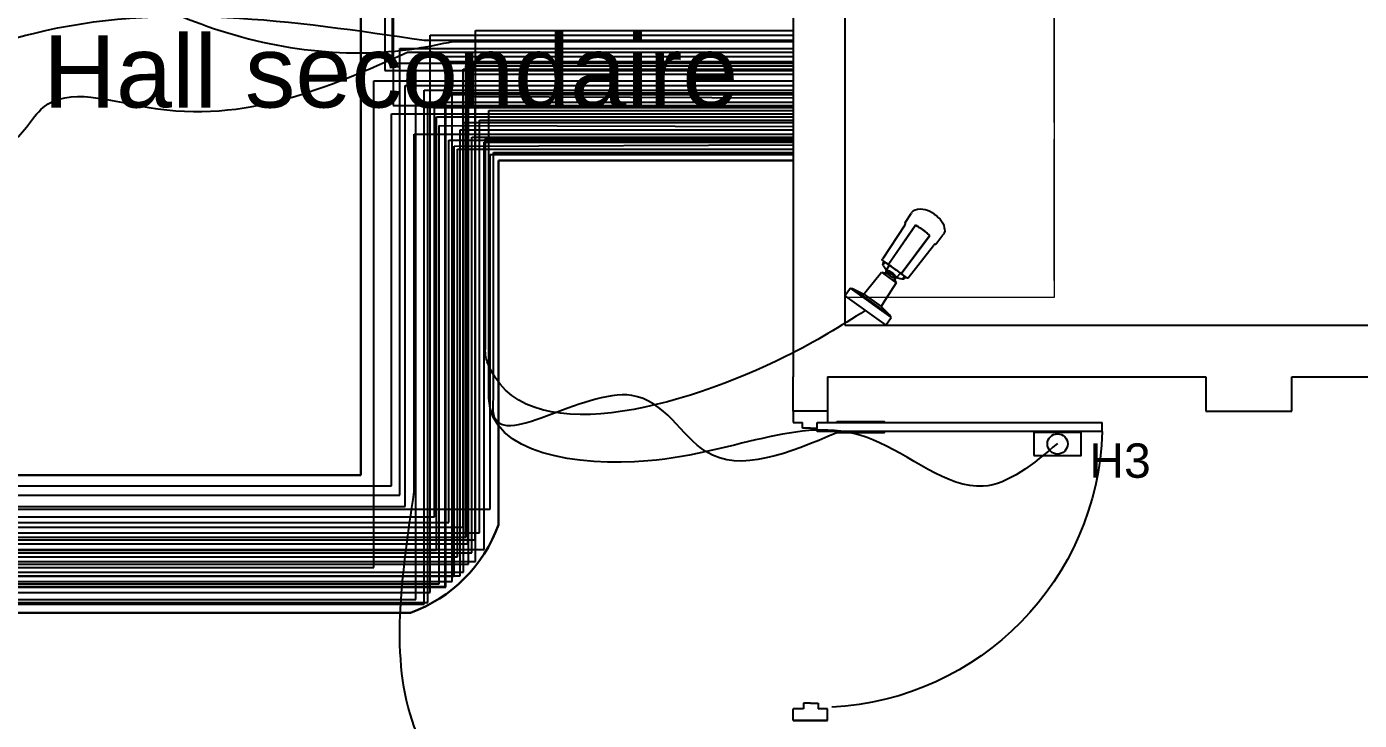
# Model space of a CAD drawing. Header units: metres. Extents: x 131 to 1703, y 190 to 2058.
# Drawn here: x 1482.976 to 1486.852, y 1993.355 to 1995.374 of the extents above; entities that cross this region are included whole.
import ezdxf

# ---------------------------------------------------------------- set-up
doc = ezdxf.new("R2010")
doc.units = ezdxf.units.M
for name, color, linetype in [('Cables des caméras IP', 3, 'Continuous'), ('Cables Lecteur de badge et autres', 7, 'Continuous'), ("Cables Point D'access", 7, 'Continuous'), ('Cables RJ45', 7, 'Continuous'), ('Caméras IP', 7, 'Continuous'), ('Lecteur de Badge & autres', 7, 'Continuous'), ('Mobilier', 7, 'Continuous'), ('Murs', 7, 'Continuous'), ('Noms Locaux', 7, 'Continuous'), ('Portes', 7, 'Continuous')]:
    doc.layers.add(name, color=color, linetype=linetype)
doc.layers.add('Chemin de cable', color=7, linetype='Continuous', lineweight=30)
doc.styles.get("Standard").update_dxf_attribs({"font": 'arial.ttf'})

# ---------------------------------------------------------------- blocks, each defined once
blk = doc.blocks.new("Amoire serveur vue d'en haut")
at = {"layer": 'Mobilier', "lineweight": 9}
for points in [[(1466.7934, 1994.5963), (1466.6101, 1994.5963), (1466.6101, 1995.1496), (1466.7934, 1995.1496)], [(1466.7934, 1995.0113), (1466.7934, 1995.1346)], [(1466.7934, 1995.0113), (1466.7934, 1995.1346)], [(1466.7934, 1994.7496), (1466.7934, 1994.9963)], [(1466.7934, 1994.6113), (1466.7934, 1994.7346)], [(1466.7934, 1994.6113), (1466.7934, 1994.7346)]]:
    blk.add_lwpolyline(points, close=True, dxfattribs=at)
blk.add_lwpolyline([(1466.7934, 1994.9963), (1466.7934, 1994.7496)], dxfattribs=at)
blk = doc.blocks.new('Cadre de porte')
at = {"layer": 'Portes'}
for p, q in [((1475.4108, 2002.3926), (1475.4608, 2002.3926)), ((1475.4108, 2002.3926), (1475.4108, 2002.2426)), ((1475.4608, 2002.3476), (1475.4608, 2002.3926)), ((1475.4858, 2002.3476), (1475.4608, 2002.3476)), ((1475.4858, 2002.3176), (1475.4858, 2002.3476)), ((1475.4608, 2002.2426), (1475.4608, 2002.2835)), ((1475.4608, 2002.2426), (1475.4608, 2002.2835)), ((1475.4858, 2002.2835), (1475.4608, 2002.2835)), ((1475.4858, 2002.3176), (1475.4858, 2002.2835)), ((1475.4108, 2002.2426), (1475.4608, 2002.2426))]:
    blk.add_line(p, q, dxfattribs=at)
blk = doc.blocks.new('Battant de porte')
at = {"layer": 'Portes'}
for p, q in [((1476.0711, 2003.4622), (1476.0962, 2003.4622)), ((1476.0711, 2003.4615), (1476.0711, 2003.4622)), ((1476.0711, 2003.4615), (1476.0711, 2002.6615)), ((1476.0962, 2003.4615), (1476.0962, 2003.4622)), ((1476.0962, 2002.6615), (1476.0962, 2003.4615)), ((1476.0711, 2002.6615), (1476.0962, 2002.6615))]:
    blk.add_line(p, q, dxfattribs=at)
blk.add_arc((1476.0962, 2002.6615), 0.801, 91.7926, 177.0715, dxfattribs=at)
blk = doc.blocks.new('Bouton de porte de sortie')
at = {"layer": 'Lecteur de Badge & autres'}
h = blk.add_hatch(dxfattribs=at)
h.set_pattern_fill('ANGLE', color=1)
h.set_pattern_definition([(0, (0, 0), (0, 6.985), [5.08, -1.905]), (90, (0, 0), (-6.985, 4e-16), [5.08, -1.905])])
h.paths.add_polyline_path([(1479.9339, 1987.402, 1), (1479.9929, 1987.402, 1)])
at = {"layer": 'Lecteur de Badge & autres', "color": 1}
blk.add_lwpolyline([(1479.8947, 1987.3683), (1480.032, 1987.3683), (1480.032, 1987.4357), (1479.8947, 1987.4357)], close=True, dxfattribs=at)
blk.add_circle((1479.9634, 1987.402), 0.0295, dxfattribs=at)
blk = doc.blocks.new('Axis Thermal Network Camera pl')
at = {"layer": 'Caméras IP', "color": 3}
for p, q in [((5.83, 11.45), (5.83, 10.38)), ((11.6, 11.45), (5.83, 11.45)), ((11.6, 11.45), (11.6, 10.38)), ((5.84, 10.38), (5.83, 10.38)), ((5.84, 10.38), (6.06, 10.25)), ((11.6, 10.38), (5.84, 10.38)), ((6.06, 10.25), (6.05, 10.25)), ((6.07, 10.25), (6.06, 10.25)), ((6.07, 10.25), (6.09, 10.25)), ((6.07, 10.25), (7.49, 10.03)), ((6.09, 10.25), (6.09, 10.25)), ((11.31, 10.25), (6.09, 10.25)), ((7.51, 10.03), (7.49, 10.03)), ((7.52, 9.58), (7.51, 10.03)), ((9.93, 10.03), (7.51, 10.03)), ((7.69, 6.81), (7.52, 9.58)), ((9.92, 9.58), (9.75, 6.81)), ((9.93, 10.03), (9.92, 9.58)), ((9.93, 10.03), (9.94, 10.03)), ((11.37, 10.25), (9.94, 10.03)), ((11.32, 10.25), (11.31, 10.25)), ((11.37, 10.25), (11.32, 10.25)), ((11.37, 10.25), (11.38, 10.25)), ((11.6, 10.38), (11.38, 10.25)), ((11.39, 10.25), (11.38, 10.25)), ((11.6, 10.38), (11.6, 10.38)), ((7.62, 6.15), (7.42, 6.07)), ((7.86, 6.22), (7.62, 6.15)), ((8.21, 6.57), (7.69, 6.81)), ((9.75, 6.81), (7.69, 6.81)), ((7.86, 6.22), (8, 6.24)), ((7.94, 5.71), (8, 6.24)), ((8, 6.24), (8.01, 6.39)), ((8.02, 6.43), (8.01, 6.39)), ((8.01, 6.39), (8.02, 6.36)), ((8.04, 6.46), (8.02, 6.43)), ((8.02, 6.36), (8.04, 6.33)), ((8.07, 6.49), (8.04, 6.46)), ((8.04, 6.33), (8.07, 6.3)), ((8.11, 6.51), (8.07, 6.49)), ((8.07, 6.3), (8.11, 6.27)), ((8.16, 6.54), (8.11, 6.51)), ((8.11, 6.27), (8.16, 6.25)), ((8.13, 6.48), (8.12, 6.46)), ((8.12, 6.46), (8.13, 6.43)), ((8.14, 6.51), (8.13, 6.48)), ((8.13, 6.43), (8.14, 6.4)), ((8.17, 6.53), (8.14, 6.51)), ((8.14, 6.4), (8.17, 6.38)), ((8.16, 6.54), (8.21, 6.57)), ((8.16, 6.25), (8.22, 6.22)), ((8.2, 6.56), (8.17, 6.53)), ((8.17, 6.38), (8.2, 6.35)), ((8.21, 6.57), (8.2, 6.56)), ((8.2, 6.35), (8.24, 6.33)), ((8.25, 6.55), (8.21, 6.57)), ((8.22, 6.22), (8.29, 6.2)), ((8.24, 6.33), (8.3, 6.31)), ((8.25, 6.55), (8.29, 6.55)), ((8.29, 6.46), (8.29, 6.55)), ((8.29, 6.55), (9.14, 6.55)), ((8.3, 6.44), (8.29, 6.46)), ((8.29, 6.2), (8.37, 6.18)), ((8.31, 6.42), (8.3, 6.44)), ((8.3, 6.31), (8.35, 6.29)), ((8.33, 6.4), (8.31, 6.42)), ((8.35, 6.38), (8.33, 6.4)), ((8.38, 6.37), (8.35, 6.38)), ((8.35, 6.29), (8.42, 6.28)), ((8.37, 6.18), (8.45, 6.17)), ((8.42, 6.35), (8.38, 6.37)), ((8.46, 6.34), (8.42, 6.35)), ((8.42, 6.28), (8.49, 6.27)), ((8.45, 6.17), (8.54, 6.16)), ((8.51, 6.33), (8.46, 6.34)), ((8.49, 6.27), (8.56, 6.26)), ((8.56, 6.32), (8.51, 6.33)), ((8.54, 6.16), (8.63, 6.15)), ((8.61, 6.32), (8.56, 6.32)), ((8.56, 6.26), (8.64, 6.25)), ((8.66, 6.31), (8.61, 6.32)), ((8.63, 6.15), (8.72, 6.15)), ((8.64, 6.25), (8.72, 6.25)), ((8.72, 6.31), (8.66, 6.31)), ((8.77, 6.31), (8.72, 6.31)), ((8.72, 6.25), (8.8, 6.25)), ((8.72, 6.15), (8.81, 6.15)), ((8.83, 6.32), (8.77, 6.31)), ((8.8, 6.25), (8.87, 6.26)), ((8.81, 6.15), (8.9, 6.16)), ((8.88, 6.32), (8.83, 6.32)), ((8.87, 6.26), (8.95, 6.27)), ((8.93, 6.33), (8.88, 6.32)), ((8.9, 6.16), (8.99, 6.17)), ((8.98, 6.34), (8.93, 6.33)), ((8.95, 6.27), (9.02, 6.28)), ((9.02, 6.35), (8.98, 6.34)), ((8.99, 6.17), (9.07, 6.18)), ((9.06, 6.37), (9.02, 6.35)), ((9.02, 6.28), (9.08, 6.29)), ((9.09, 6.38), (9.06, 6.37)), ((9.07, 6.18), (9.15, 6.2)), ((9.08, 6.29), (9.14, 6.31)), ((9.11, 6.4), (9.09, 6.38)), ((9.13, 6.42), (9.11, 6.4)), ((9.14, 6.44), (9.13, 6.42)), ((9.14, 6.46), (9.14, 6.55)), ((9.18, 6.55), (9.14, 6.55)), ((9.14, 6.46), (9.14, 6.44)), ((9.14, 6.31), (9.19, 6.33)), ((9.15, 6.2), (9.22, 6.22)), ((9.18, 6.55), (9.23, 6.57)), ((9.19, 6.33), (9.24, 6.35)), ((9.22, 6.22), (9.28, 6.25)), ((9.75, 6.81), (9.23, 6.57)), ((9.28, 6.54), (9.23, 6.57)), ((9.24, 6.56), (9.23, 6.57)), ((9.27, 6.53), (9.24, 6.56)), ((9.24, 6.35), (9.27, 6.38)), ((9.3, 6.51), (9.27, 6.53)), ((9.27, 6.38), (9.3, 6.4)), ((9.33, 6.51), (9.28, 6.54)), ((9.28, 6.25), (9.33, 6.27)), ((9.31, 6.48), (9.3, 6.51)), ((9.3, 6.4), (9.31, 6.43)), ((9.32, 6.46), (9.31, 6.48)), ((9.31, 6.43), (9.32, 6.46)), ((9.37, 6.49), (9.33, 6.51)), ((9.33, 6.27), (9.37, 6.3)), ((9.4, 6.46), (9.37, 6.49)), ((9.37, 6.3), (9.4, 6.33)), ((9.42, 6.43), (9.4, 6.46)), ((9.4, 6.33), (9.42, 6.36)), ((9.43, 6.39), (9.42, 6.43)), ((9.42, 6.36), (9.43, 6.39)), ((9.44, 6.24), (9.43, 6.39)), ((9.5, 5.71), (9.44, 6.24)), ((9.55, 6.22), (9.44, 6.24)), ((9.57, 6.22), (9.55, 6.22)), ((9.82, 6.15), (9.57, 6.22)), ((10.02, 6.07), (9.82, 6.15)), ((6.9, 5.54), (6.71, 0.85)), ((6.9, 5.59), (6.91, 5.6)), ((6.9, 5.59), (6.9, 5.59)), ((6.9, 5.58), (6.9, 5.59)), ((6.9, 5.56), (6.9, 5.58)), ((6.9, 5.54), (6.9, 5.56)), ((6.91, 5.61), (6.92, 5.62)), ((6.91, 5.6), (6.91, 5.61)), ((6.92, 5.62), (6.92, 5.63)), ((6.92, 5.63), (6.93, 5.63)), ((6.93, 5.63), (6.94, 5.64)), ((6.94, 5.64), (6.94, 5.64)), ((6.94, 5.64), (7.03, 5.64)), ((6.94, 5.64), (7.07, 5.63)), ((7.16, 5.63), (7.03, 5.64)), ((7.07, 5.63), (7.22, 5.63)), ((7.21, 5.63), (7.16, 5.63)), ((7.22, 5.88), (7.21, 5.63)), ((7.31, 5.63), (7.21, 5.63)), ((7.23, 5.93), (7.22, 5.92)), ((7.22, 5.92), (7.22, 5.9)), ((7.22, 5.9), (7.22, 5.88)), ((7.22, 5.63), (7.4, 5.63)), ((7.24, 5.95), (7.23, 5.93)), ((7.25, 5.96), (7.24, 5.95)), ((7.27, 5.97), (7.25, 5.96)), ((7.39, 6.05), (7.27, 5.97)), ((7.28, 5.98), (7.27, 5.97)), ((7.3, 5.98), (7.28, 5.98)), ((7.32, 5.99), (7.3, 5.98)), ((7.32, 5.63), (7.31, 5.63)), ((7.34, 5.98), (7.32, 5.99)), ((7.34, 5.98), (7.32, 5.63)), ((7.34, 5.63), (7.32, 5.63)), ((7.34, 5.63), (7.34, 5.98)), ((7.49, 5.63), (7.34, 5.63)), ((7.42, 6.07), (7.39, 6.05)), ((7.4, 5.63), (7.6, 5.62)), ((7.69, 5.62), (7.49, 5.63)), ((7.6, 5.62), (7.82, 5.62)), ((7.82, 5.62), (7.69, 5.62)), ((7.82, 5.62), (7.73, 0.16)), ((7.84, 5.62), (7.76, 0.18)), ((7.84, 5.62), (7.82, 5.62)), ((7.84, 5.62), (7.9, 5.62)), ((7.9, 5.62), (7.92, 5.62)), ((7.92, 5.62), (7.99, 5.62)), ((7.94, 5.71), (7.95, 5.68)), ((7.95, 5.68), (7.97, 5.64)), ((7.97, 5.64), (7.99, 5.62)), ((7.99, 5.62), (8.23, 5.62)), ((7.99, 5.62), (8, 5.62)), ((8, 5.62), (8.17, 5.62)), ((8.17, 5.62), (8.35, 5.62)), ((8.23, 5.62), (8.55, 5.62)), ((8.35, 5.62), (8.54, 5.62)), ((8.54, 5.62), (8.72, 5.62)), ((8.55, 5.62), (8.88, 5.62)), ((8.72, 5.62), (8.9, 5.62)), ((8.88, 5.62), (9.21, 5.62)), ((8.9, 5.62), (9.09, 5.62)), ((9.09, 5.62), (9.27, 5.62)), ((9.21, 5.62), (9.45, 5.62)), ((9.27, 5.62), (9.44, 5.62)), ((9.44, 5.62), (9.52, 5.62)), ((9.45, 5.62), (9.47, 5.64)), ((9.45, 5.62), (9.52, 5.62)), ((9.47, 5.64), (9.49, 5.68)), ((9.49, 5.68), (9.5, 5.71)), ((9.52, 5.62), (9.54, 5.62)), ((9.54, 5.62), (9.61, 5.62)), ((9.61, 5.62), (9.62, 5.62)), ((9.69, 0.18), (9.61, 5.62)), ((9.71, 0.16), (9.62, 5.62)), ((9.62, 5.62), (9.84, 5.62)), ((9.75, 5.62), (9.62, 5.62)), ((9.95, 5.63), (9.75, 5.62)), ((9.84, 5.62), (10.04, 5.63)), ((9.95, 5.63), (10.1, 5.63)), ((10.02, 6.07), (10.04, 6.05)), ((10.04, 6.05), (10.17, 5.97)), ((10.04, 5.63), (10.21, 5.63)), ((10.12, 5.99), (10.1, 5.98)), ((10.1, 5.98), (10.12, 5.63)), ((10.1, 5.63), (10.1, 5.98)), ((10.1, 5.63), (10.12, 5.63)), ((10.14, 5.98), (10.12, 5.99)), ((10.12, 5.63), (10.23, 5.63)), ((10.16, 5.98), (10.14, 5.98)), ((10.17, 5.97), (10.16, 5.98)), ((10.19, 5.96), (10.17, 5.97)), ((10.2, 5.95), (10.19, 5.96)), ((10.21, 5.93), (10.2, 5.95)), ((10.21, 5.92), (10.21, 5.93)), ((10.22, 5.9), (10.21, 5.92)), ((10.21, 5.63), (10.37, 5.63)), ((10.22, 5.88), (10.22, 5.9)), ((10.23, 5.63), (10.22, 5.88)), ((10.23, 5.63), (10.28, 5.63)), ((10.34, 5.64), (10.28, 5.63)), ((10.41, 5.64), (10.34, 5.64)), ((10.37, 5.63), (10.41, 5.64)), ((10.41, 5.64), (10.49, 5.64)), ((10.41, 5.64), (10.49, 5.64)), ((10.49, 5.64), (10.5, 5.64)), ((10.5, 5.64), (10.51, 5.63)), ((10.51, 5.63), (10.52, 5.63)), ((10.52, 5.63), (10.52, 5.62)), ((10.52, 5.62), (10.53, 5.61)), ((10.53, 5.61), (10.53, 5.6)), ((10.53, 5.6), (10.54, 5.59)), ((10.54, 5.59), (10.54, 5.58)), ((10.54, 5.56), (10.54, 5.58)), ((10.54, 5.56), (10.54, 5.54)), ((10.73, 0.85), (10.54, 5.54)), ((6.57, 0.55), (6.52, -0.76)), ((6.57, 0.62), (6.58, 0.64)), ((6.57, 0.61), (6.57, 0.62)), ((6.57, 0.6), (6.57, 0.61)), ((6.57, 0.59), (6.57, 0.6)), ((6.57, 0.57), (6.57, 0.59)), ((6.57, 0.55), (6.57, 0.57)), ((6.57, 0.55), (6.57, 0.55)), ((6.58, 0.64), (6.59, 0.65)), ((6.58, 0.64), (6.58, 0.64)), ((6.59, 0.65), (6.59, 0.65)), ((6.66, 0.65), (6.59, 0.65)), ((6.6, 0.64), (6.59, 0.65)), ((6.59, 0.65), (6.59, 0.65)), ((6.6, 0.64), (6.61, 0.63)), ((6.61, 0.63), (6.62, 0.63)), ((6.62, 0.63), (6.64, 0.63)), ((6.64, 0.63), (6.65, 0.64)), ((6.65, 0.64), (6.66, 0.65)), ((6.66, 0.66), (6.68, 0.68)), ((6.66, 0.65), (6.66, 0.66)), ((6.68, 0.68), (6.69, 0.72)), ((6.69, 0.72), (6.7, 0.75)), ((6.7, 0.8), (6.71, 0.85)), ((6.7, 0.75), (6.7, 0.8)), ((7.73, 0.16), (7.76, 0.18)), ((7.73, 0.16), (8.11, 0.11)), ((7.94, 0.15), (7.76, 0.18)), ((8.12, 0.12), (7.94, 0.15)), ((8.11, 0.11), (8.51, 0.08)), ((8.32, 0.11), (8.12, 0.12)), ((8.52, 0.09), (8.32, 0.11)), ((8.51, 0.08), (8.92, 0.08)), ((8.72, 0.09), (8.52, 0.09)), ((8.92, 0.09), (8.72, 0.09)), ((8.92, 0.08), (9.33, 0.11)), ((9.12, 0.1), (8.92, 0.09)), ((9.32, 0.12), (9.12, 0.1)), ((9.51, 0.15), (9.32, 0.12)), ((9.33, 0.11), (9.71, 0.16)), ((9.69, 0.18), (9.51, 0.15)), ((9.69, 0.18), (9.71, 0.16)), ((10.73, 0.85), (10.74, 0.8)), ((10.74, 0.8), (10.74, 0.75)), ((10.74, 0.75), (10.75, 0.72)), ((10.75, 0.72), (10.76, 0.68)), ((10.76, 0.68), (10.77, 0.66)), ((10.77, 0.66), (10.78, 0.65)), ((10.78, 0.65), (10.85, 0.65)), ((10.78, 0.65), (10.79, 0.64)), ((10.79, 0.64), (10.8, 0.63)), ((10.8, 0.63), (10.81, 0.63)), ((10.81, 0.63), (10.83, 0.63)), ((10.83, 0.63), (10.84, 0.64)), ((10.84, 0.65), (10.85, 0.65)), ((10.84, 0.64), (10.84, 0.65)), ((10.85, 0.65), (10.85, 0.65)), ((10.85, 0.65), (10.86, 0.64)), ((10.86, 0.64), (10.86, 0.64)), ((10.86, 0.64), (10.86, 0.62)), ((10.86, 0.62), (10.87, 0.61)), ((10.87, 0.61), (10.87, 0.59)), ((10.87, 0.59), (10.87, 0.57)), ((10.87, 0.57), (10.87, 0.55)), ((10.87, 0.55), (10.92, -0.64)), ((6.52, -0.79), (6.52, -0.76)), ((6.52, -0.82), (6.52, -0.79)), ((6.52, -0.86), (6.52, -0.82)), ((6.52, -0.89), (6.52, -0.86)), ((6.52, -0.92), (6.52, -0.89)), ((6.52, -0.96), (6.52, -0.92)), ((6.53, -0.98), (6.52, -0.96)), ((6.53, -0.99), (6.53, -0.98)), ((6.53, -1.01), (6.53, -0.99)), ((6.54, -1.04), (6.53, -1.01)), ((6.54, -1.05), (6.54, -1.04)), ((6.54, -1.06), (6.54, -1.05)), ((6.62, -1.24), (6.54, -1.06)), ((6.75, -1.41), (6.62, -1.24)), ((6.9, -1.56), (6.75, -1.41)), ((10.63, -1.47), (10.34, -1.71)), ((10.79, -1.27), (10.63, -1.47)), ((10.9, -1.06), (10.79, -1.27)), ((10.91, -1.01), (10.9, -1.04)), ((10.9, -1.04), (10.9, -1.06)), ((10.91, -0.96), (10.92, -0.92)), ((10.91, -0.98), (10.91, -0.96)), ((10.91, -1.01), (10.91, -0.98)), ((10.92, -0.74), (10.92, -0.64)), ((10.92, -0.75), (10.92, -0.74)), ((10.92, -0.76), (10.92, -0.75)), ((10.92, -0.75), (10.92, -0.75)), ((10.92, -0.76), (10.92, -0.76)), ((10.92, -0.76), (10.92, -0.79)), ((10.92, -0.79), (10.92, -0.82)), ((10.92, -0.82), (10.92, -0.86)), ((10.92, -0.86), (10.92, -0.87)), ((10.92, -0.89), (10.92, -0.87)), ((10.92, -0.92), (10.92, -0.89)), ((7.09, -1.71), (6.9, -1.56)), ((7.32, -1.83), (7.09, -1.71)), ((7.56, -1.94), (7.32, -1.83)), ((7.83, -2.03), (7.56, -1.94)), ((8.12, -2.09), (7.83, -2.03)), ((8.42, -2.13), (8.12, -2.09)), ((8.72, -2.14), (8.42, -2.13)), ((9.02, -2.13), (8.72, -2.14)), ((9.32, -2.09), (9.02, -2.13)), ((9.6, -2.03), (9.32, -2.09)), ((9.87, -1.94), (9.6, -2.03)), ((10.12, -1.83), (9.87, -1.94)), ((10.34, -1.71), (10.12, -1.83))]:
    blk.add_line(p, q, dxfattribs=at)

msp = doc.modelspace()

# ---------------------------------------------------------------- linework, layer by layer
at = {"layer": 'Cables des caméras IP'}
for p, q in [((1484.2534, 1993.8887), (1484.2534, 1995.2602)), ((1484.2534, 1995.2602), (1485.205, 1995.2602)), ((1484.1931, 1993.745), (1484.1931, 1995.177)), ((1484.1931, 1995.177), (1485.205, 1995.177)), ((1481.2459, 1993.8887), (1484.2534, 1993.8887)), ((1481.0968, 1993.745), (1484.1931, 1993.745))]:
    msp.add_line(p, q, dxfattribs=at)
at = {"layer": 'Cables des caméras IP', "color": 3}
for p, q in [((1484.0769, 1993.9777), (1484.0769, 1995.2033)), ((1484.0769, 1995.2033), (1485.205, 1995.2033)), ((1484.3106, 1994.4446), (1484.3106, 1995.0483)), ((1484.3106, 1995.0483), (1485.205, 1995.0483)), ((1482.3532, 1993.9777), (1484.0769, 1993.9777))]:
    msp.add_line(p, q, dxfattribs=at)
msp.add_spline([(1485.4148, 1994.548), (1485.1829, 1994.4138), (1484.3155, 1994.3991), (1484.3106, 1994.4168), (1484.3106, 1994.4446)], degree=3, dxfattribs=at)
at = {"layer": 'Cables Lecteur de badge et autres', "color": 1}
for p, q in [((1484.0386, 1999.4268), (1484.0386, 1995.2677)), ((1484.0417, 1999.3658), (1484.0417, 1995.1443)), ((1484.018, 1999.3142), (1484.018, 1995.2467)), ((1484.018, 1995.2467), (1485.205, 1995.2467)), ((1484.0386, 1995.2677), (1485.205, 1995.2677)), ((1484.2611, 1993.8099), (1484.2611, 1995.2355)), ((1484.2611, 1995.2355), (1485.205, 1995.2355)), ((1484.2134, 1993.7594), (1484.2134, 1995.1819)), ((1484.2134, 1995.1819), (1485.205, 1995.1819)), ((1484.0417, 1995.1443), (1485.205, 1995.1443)), ((1484.1616, 1993.9479), (1484.1616, 1995.1386)), ((1484.1616, 1995.1386), (1485.205, 1995.1386)), ((1484.3198, 1994.4075), (1484.3198, 1995.1299)), ((1484.3198, 1995.1299), (1485.205, 1995.1299)), ((1484.2459, 1993.7871), (1484.2459, 1995.0955)), ((1484.2459, 1995.0955), (1485.205, 1995.0955)), ((1484.2371, 1993.7762), (1484.2371, 1995.0742)), ((1484.2371, 1995.0742), (1485.205, 1995.0742)), ((1484.2703, 1993.8427), (1484.2703, 1995.0521)), ((1484.2703, 1995.0521), (1485.205, 1995.0521)), ((1484.3336, 1994.2952), (1484.3336, 1995.0077)), ((1484.3336, 1995.0077), (1485.205, 1995.0077)), ((1484.3198, 1994.3103), (1484.3198, 1994.4075)), ((1481.1974, 1993.9479), (1484.1616, 1993.9479)), ((1481.1385, 1993.8427), (1484.2703, 1993.8427)), ((1481.2986, 1993.8099), (1484.2611, 1993.8099)), ((1481.2098, 1993.7871), (1484.2459, 1993.7871)), ((1481.2264, 1993.7762), (1484.2371, 1993.7762)), ((1481.2366, 1993.7594), (1484.2134, 1993.7594))]:
    msp.add_line(p, q, dxfattribs=at)
for points in [[(1485.3324, 1994.1922), (1484.9515, 1994.1374), (1484.7354, 1994.3009), (1484.3336, 1994.2493), (1484.3336, 1994.2952)], [(1485.974, 1994.1615), (1485.7577, 1994.0367), (1485.4364, 1994.1722), (1484.7828, 1994.1105), (1484.3198, 1994.2933), (1484.3198, 1994.3103)]]:
    msp.add_spline(points, degree=3, dxfattribs=at)
at = {"layer": "Cables Point D'access", "color": 212}
for p, q in [((1484.2928, 1993.9015), (1484.2928, 1995.1023)), ((1484.2928, 1995.1023), (1485.205, 1995.1023)), ((1481.1708, 1993.9015), (1484.2928, 1993.9015))]:
    msp.add_line(p, q, dxfattribs=at)
at = {"layer": 'Cables RJ45', "color": 30}
for p, q in [((1484.2813, 1993.8176), (1484.2813, 1995.3633)), ((1484.2813, 1995.3633), (1485.205, 1995.3633)), ((1484.1318, 1995.3346), (1485.205, 1995.3346)), ((1484.149, 1993.7275), (1484.149, 1995.3492)), ((1484.149, 1995.3492), (1485.205, 1995.3492)), ((1484.0612, 1994.0109), (1484.0612, 1995.3108)), ((1484.0612, 1995.3108), (1485.205, 1995.3108)), ((1484.1081, 1993.7068), (1484.1081, 1995.2872)), ((1484.1081, 1995.2872), (1485.205, 1995.2872)), ((1484.1953, 1993.7434), (1484.1953, 1995.273)), ((1484.1953, 1995.273), (1485.205, 1995.273)), ((1484.245, 1993.9175), (1484.245, 1995.2507)), ((1484.245, 1995.2507), (1485.205, 1995.2507)), ((1483.9851, 1993.8002), (1483.9851, 1995.2163)), ((1483.9851, 1995.2163), (1485.205, 1995.2163)), ((1484.1324, 1993.6931), (1484.1324, 1995.1892)), ((1484.1324, 1995.1892), (1485.205, 1995.1892)), ((1484.2588, 1993.8695), (1484.2588, 1995.1707)), ((1484.2588, 1995.1707), (1485.205, 1995.1674)), ((1484.1428, 1993.6984), (1484.1428, 1995.1548)), ((1484.1428, 1995.1548), (1485.205, 1995.1548)), ((1484.2805, 1993.8812), (1484.2805, 1995.1391)), ((1484.2805, 1995.1391), (1485.205, 1995.1391)), ((1484.0368, 1994.0376), (1484.0368, 1995.1202)), ((1484.0368, 1995.1202), (1485.205, 1995.1202)), ((1484.1682, 1993.8509), (1484.1682, 1995.1119)), ((1484.1682, 1995.1119), (1485.205, 1995.1119)), ((1484.1031, 1994.0211), (1484.1031, 1995.0611)), ((1484.1031, 1995.0611), (1485.205, 1995.0611)), ((1484.1757, 1993.7527), (1484.1757, 1995.0863)), ((1484.1757, 1995.0863), (1485.205, 1995.0832)), ((1484.204, 1993.9311), (1484.204, 1995.044)), ((1484.204, 1995.044), (1485.205, 1995.044)), ((1484.2192, 1995.0264), (1485.205, 1995.0301)), ((1484.2192, 1993.7746), (1484.2192, 1995.0264)), ((1484.2285, 1993.8315), (1484.2285, 1995.0171)), ((1484.2285, 1995.0171), (1485.205, 1995.0171)), ((1484.3069, 1993.8529), (1484.3069, 1995.0376)), ((1484.3069, 1995.0376), (1485.205, 1995.0376)), ((1484.3234, 1993.9703), (1484.3234, 1995.0023)), ((1484.3234, 1995.0023), (1485.205, 1995.0023)), ((1481.382, 1994.0376), (1484.0368, 1994.0376)), ((1481.3895, 1994.0109), (1484.0612, 1994.0109)), ((1481.2835, 1993.9703), (1484.3234, 1993.9703)), ((1481.2369, 1993.9311), (1484.204, 1993.9311)), ((1481.2596, 1993.9175), (1484.245, 1993.9175)), ((1481.1526, 1993.8695), (1484.2588, 1993.8695)), ((1481.1679, 1993.8812), (1484.2805, 1993.8812)), ((1481.1838, 1993.8529), (1484.3069, 1993.8529)), ((1482.3726, 1993.8509), (1484.1682, 1993.8509)), ((1481.1537, 1993.8315), (1484.2285, 1993.8315)), ((1481.3539, 1993.8176), (1484.2813, 1993.8176)), ((1481.2015, 1993.8002), (1483.9851, 1993.8002)), ((1481.3589, 1993.7746), (1484.2192, 1993.7746)), ((1481.1896, 1993.7527), (1484.1757, 1993.7527)), ((1481.3467, 1993.7434), (1484.1953, 1993.7434)), ((1481.2506, 1993.7275), (1484.149, 1993.7275)), ((1481.4027, 1993.7068), (1484.1081, 1993.7068)), ((1481.4284, 1993.6984), (1484.1428, 1993.6984)), ((1481.4038, 1993.6931), (1484.1324, 1993.6931))]:
    msp.add_line(p, q, dxfattribs=at)
for points, knots in [([(1476.1418, 1994.3532), (1476.2139, 1994.465), (1476.9812, 1995.6534), (1479.8372, 1993.9781), (1481.6056, 1996.0858), (1482.742, 1995.5658), (1483.0523, 1995.511)], [0, 0, 0, 0, 0.387914, 4.124503, 6.265099, 7.224823, 7.224823, 7.224823, 7.224823]), ([(1481.7765, 1994.6648), (1481.791, 1994.729), (1481.8579, 1995.0246), (1482.5268, 1994.7141), (1482.8484, 1994.9304), (1482.9759, 1995.0819)], [0, 0, 0, 0, 0.179928, 0.828864, 1.414419, 1.414419, 1.414419, 1.414419])]:
    msp.add_open_spline(points, degree=3, knots=knots, dxfattribs=at)
for points in [[(1483.0523, 1995.511), (1483.17, 1995.4956), (1483.4638, 1995.3891), (1484.1095, 1995.3108), (1484.2155, 1995.3311)], [(1482.0751, 1995.2268), (1482.3051, 1995.1899), (1482.9956, 1995.3546), (1484.1318, 1995.3346)], [(1482.9759, 1995.0819), (1483.0239, 1995.1388), (1483.3314, 1995.1388), (1484.0838, 1995.2997)], [(1484.8212, 1992.7222), (1484.1031, 1993.3376), (1484.1031, 1994.0211)]]:
    msp.add_spline(points, degree=3, dxfattribs=at)
for points in [[(1484.2155, 1995.3311), (1484.5453, 1995.3311), (1484.8752, 1995.3311), (1485.205, 1995.3311)], [(1484.0838, 1995.2997), (1484.4576, 1995.2997), (1484.8313, 1995.2997), (1485.205, 1995.2997)]]:
    msp.add_open_spline(points, degree=3, dxfattribs=at)
at = {"layer": 'Chemin de cable', "color": 5}
for p, q in [((1483.9479, 1999.2965), (1483.9479, 1994.0687)), ((1484.3479, 1994.9849), (1485.205, 1994.9849)), ((1484.3479, 1994.9849), (1484.3479, 1994.0687)), ((1483.9479, 1994.0687), (1481.4761, 1994.0687)), ((1484.3479, 1993.9248), (1484.3479, 1994.0687)), ((1483.9479, 1993.6687), (1481.4761, 1993.6687)), ((1483.9479, 1993.6687), (1484.0918, 1993.6687))]:
    msp.add_line(p, q, dxfattribs=at)
msp.add_arc((1483.9479, 1994.0687), 0.4251, 289.7919, 340.2081, dxfattribs=at)
at = {"layer": 'Lecteur de Badge & autres', "color": 1}
for points in [[(1485.3324, 1994.2254), (1485.4697, 1994.2254), (1485.4697, 1994.2221), (1485.3324, 1994.2221)], [(1485.3324, 1994.1955), (1485.4697, 1994.1955), (1485.4697, 1994.1922), (1485.3324, 1994.1922)]]:
    msp.add_lwpolyline(points, close=True, dxfattribs=at)
at = {"layer": 'Murs'}
for p, q in [((1485.205, 1998.6926), (1485.205, 1994.3554)), ((1485.355, 1998.5426), (1485.355, 1994.5054)), ((1485.355, 1994.5054), (1486.655, 1994.5054)), ((1486.405, 1994.5054), (1488.255, 1994.5054)), ((1485.205, 1994.2554), (1485.205, 1994.3554)), ((1485.305, 1994.3554), (1486.405, 1994.3554)), ((1485.305, 1994.3554), (1486.405, 1994.3554)), ((1485.305, 1994.3554), (1485.305, 1994.2554)), ((1486.405, 1994.3554), (1486.405, 1994.2554)), ((1486.655, 1994.2554), (1486.655, 1994.3554)), ((1486.655, 1994.3554), (1488.255, 1994.3554)), ((1485.305, 1994.2554), (1485.205, 1994.2554)), ((1486.405, 1994.2554), (1486.655, 1994.2554)), ((1485.305, 1993.3554), (1485.205, 1993.3554)), ((1485.255, 1993.3554), (1485.305, 1993.3554))]:
    msp.add_line(p, q, dxfattribs=at)

# ---------------------------------------------------------------- block references
at = {"xscale": 3.322619224596751, "yscale": 3.322619224596751, "zscale": 3.322619224596751}
msp.add_blockref("Amoire serveur vue d'en haut", (-3387.6318, -4632.6981), dxfattribs=at)
at = {"layer": 'Caméras IP', "color": 1, "xscale": 0.0254, "yscale": 0.0254, "zscale": 0.0254, "rotation": 144.4253267359709}
msp.add_blockref('Axis Thermal Network Camera pl', (1485.7641, 1994.6558), dxfattribs=at)
at = {"layer": 'Lecteur de Badge & autres', "color": 1}
msp.add_blockref('Bouton de porte de sortie', (6.0106, 6.7578), dxfattribs=at)
at = {"layer": 'Portes'}
for name, p, xscale, yscale, zscale, rotation in [('Cadre de porte', (150.3767, 2977.8626), 0.6666666666674153, 0.6666666666674153, 0.6666666666674153, 269.9999999998406), ('Battant de porte', (-588.4618, 465.7387), -1.035490418632774, 1.035490418632774, 1.035490418632774, 270), ('Cadre de porte', (2820.1334, 1009.7483), 0.6666666666353396, 0.6666666666353396, 0.6666666666353396, 89.9999999998406)]:
    msp.add_blockref(name, p, dxfattribs=dict(at, xscale=xscale, yscale=yscale, zscale=zscale, rotation=rotation))

# ---------------------------------------------------------------- texts
at = {"layer": 'Lecteur de Badge & autres', "color": 1}
msp.add_text('H3', height=0.1, dxfattribs=at).set_placement((1486.0665, 1994.0613))
at = {"layer": 'Noms Locaux'}
msp.add_text('Hall secondaire', height=0.21, dxfattribs=at).set_placement((1483.0239, 1995.1388))

doc.saveas('drawing.dxf')
